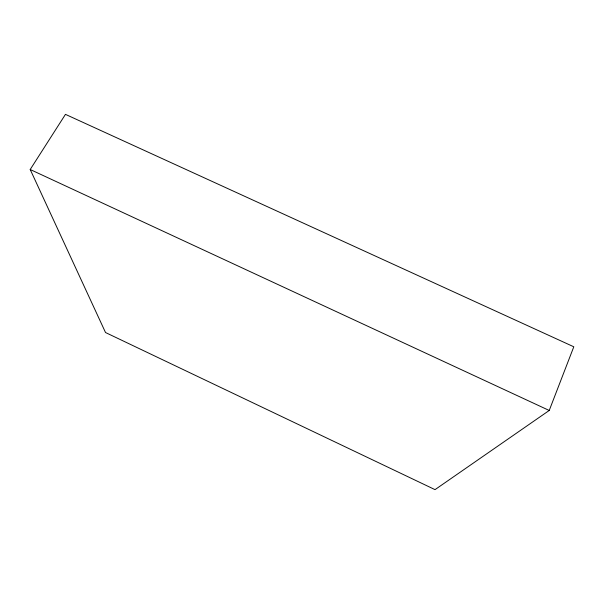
<?xml version="1.0" encoding="UTF-8"?>
<svg xmlns="http://www.w3.org/2000/svg" width="604" height="604" viewBox="0 0 604 604"><rect width="100%" height="100%" fill="white"/><g stroke="black" fill="none" stroke-linecap="round" stroke-linejoin="round"><path stroke-width="0.91" d="M549.225 410.471L573.8 346.787L65.466 114.36L30.2 169.505L105.526 332.532L435.023 489.64L549.225 410.471L30.2 169.505"/></g></svg>
